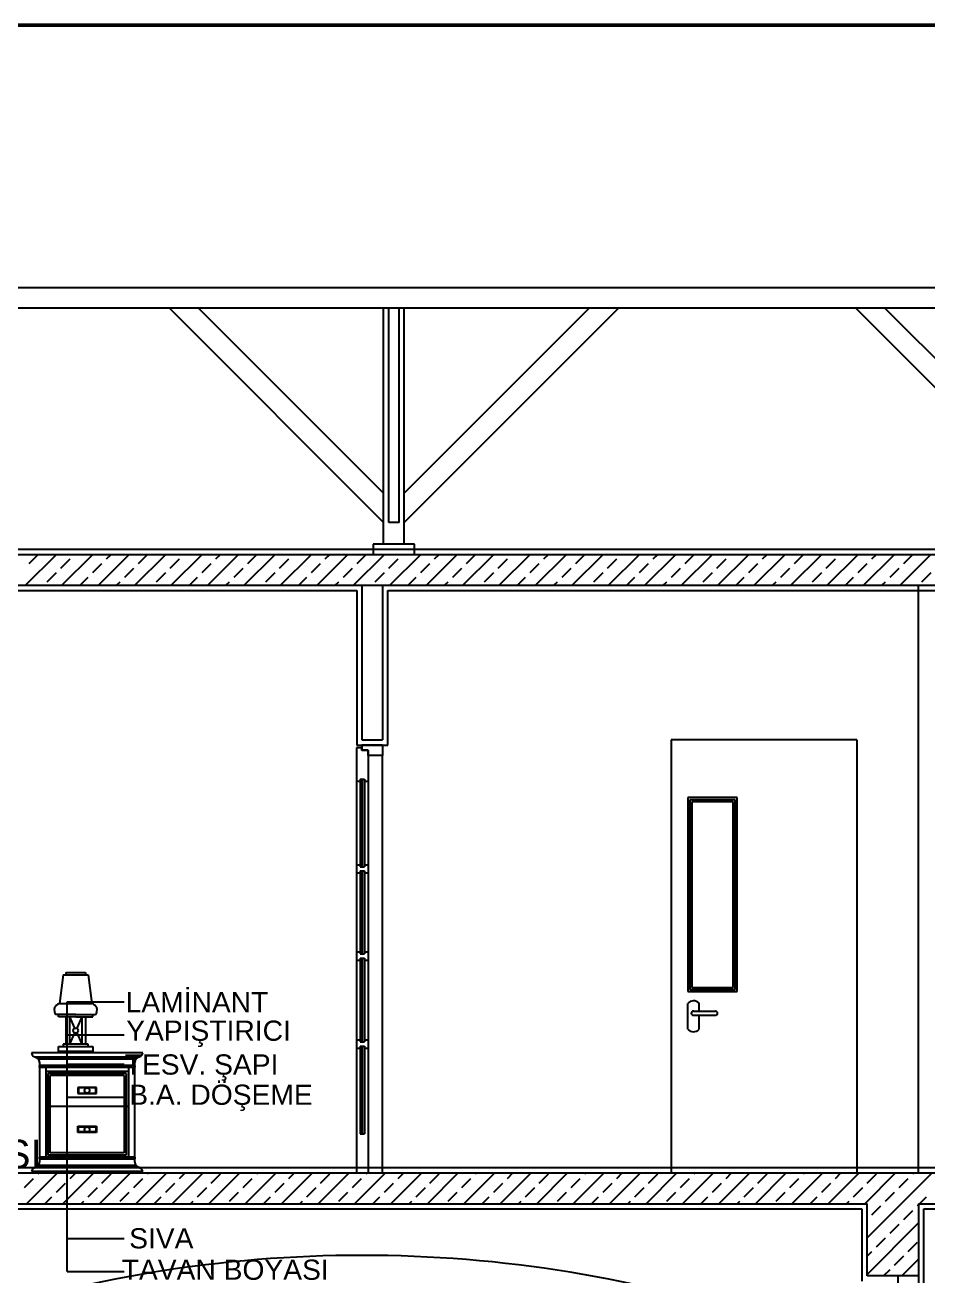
# Model space of a CAD drawing. Extents: x 182769.15 to 182771.38, y 101811.72 to 101812.21.
# Drawn here: x 182770.4458 to 182770.5334, y 101812.0923 to 101812.2136 of the extents above; entities that cross this region are included whole.
import ezdxf

# ---------------------------------------------------------------- set-up
doc = ezdxf.new("R2010")
doc.units = 0
doc.header["$MEASUREMENT"] = 0
for name, color, linetype in [('DENIZLIK', 25, 'Continuous'), ('DUVAR', 7, 'Continuous'), ('ESYA', 1, 'Continuous'), ('iç dikey', 2, 'Continuous'), ('KOLON', 3, 'Continuous'), ('MERTEK', 35, 'Continuous'), ('mobilya isimleri', 3, 'Continuous'), ('SIVA', 1, 'Continuous'), ('TARAMA', 15, 'Continuous'), ('tefriş', 21, 'Continuous'), ('YAZıMAHAL', 4, 'Continuous')]:
    doc.layers.add(name, color=color, linetype=linetype)
doc.layers.add('Standard', color=7, linetype='Continuous', lineweight=25)
doc.styles.add('ARIAL', font='arial.ttf', dxfattribs={"height": 10})

msp = doc.modelspace()

# ---------------------------------------------------------------- linework, layer by layer
at = {"layer": 'DENIZLIK'}
for p, q in [((182770.4805742344, 101812.1653734127), (182770.459765892, 101812.1861817551)), ((182770.4805742344, 101812.1682018398), (182770.4625943191, 101812.1861817551)), ((182770.4805742344, 101812.1632767551), (182770.4805742344, 101812.1861817551)), ((182770.4810742344, 101812.1653734127), (182770.4810742344, 101812.1861817551)), ((182770.4820742343, 101812.1653734127), (182770.4820742343, 101812.1861817551)), ((182770.4825742344, 101812.1632767551), (182770.4825742344, 101812.1861817551)), ((182770.4825742344, 101812.1653734127), (182770.5033825767, 101812.1861817551)), ((182770.4825742344, 101812.1682018398), (182770.5005541496, 101812.1861817551)), ((182770.5471690137, 101812.1653734127), (182770.5263606714, 101812.1861817551)), ((182770.5471690137, 101812.1682018398), (182770.5291890985, 101812.1861817551)), ((182770.4820742343, 101812.1653734127), (182770.4810742344, 101812.1653734127)), ((182770.4835742344, 101812.1632767551), (182770.4795742343, 101812.1632767551)), ((182770.4795742343, 101812.1632767551), (182770.4795742343, 101812.1622767551)), ((182770.4835742344, 101812.1622767551), (182770.4835742344, 101812.1632767551)), ((182770.4795742343, 101812.1622767551), (182770.4835742344, 101812.1622767551))]:
    msp.add_line(p, q, dxfattribs=at)
at = {"layer": 'DUVAR'}
for p, q in [((182770.4784782387, 101812.1592767551), (182770.4784782387, 101812.1442767551)), ((182770.4804782387, 101812.1592767551), (182770.4804782387, 101812.1442767551)), ((182770.4784782387, 101812.1442767551), (182770.4804782387, 101812.1442767551)), ((182770.5304782387, 101812.0922767551), (182770.5304782387, 101812.0882767551)), ((182770.5324782387, 101812.0922767551), (182770.5324782387, 101812.0882767551))]:
    msp.add_line(p, q, dxfattribs=at)
at = {"layer": 'DUVAR', "color": 1}
for p, q in [((182770.5324782387, 101812.1022767551), (182770.5324782387, 101812.1592767551)), ((182770.5084782387, 101812.1442767551), (182770.5084782387, 101812.1022767551)), ((182770.5264782387, 101812.1442767551), (182770.5084782387, 101812.1442767551)), ((182770.5084782387, 101812.1442767551), (182770.5084782387, 101812.1022767551)), ((182770.5264782387, 101812.1442767551), (182770.5264782387, 101812.1022767551))]:
    msp.add_line(p, q, dxfattribs=at)
at = {"layer": 'ESYA'}
for p, q in [((182770.5100811826, 101812.1162315812), (182770.5100811826, 101812.1187035763)), ((182770.5111811826, 101812.1179674923), (182770.5111811826, 101812.1187259697)), ((182770.5106311826, 101812.1179674923), (182770.5127711826, 101812.1179674923)), ((182770.5106311826, 101812.1175674923), (182770.5127711826, 101812.1175674923)), ((182770.5111811826, 101812.1162091878), (182770.5111811826, 101812.1175674923))]:
    msp.add_line(p, q, dxfattribs=at)
for centre, radius, start, end in [((182770.5106407941, 101812.1182426425), 0.0007249999999989466, 41.8096678378238, 140.5228183468016), ((182770.5106311826, 101812.1177674923), 0.0002000000000014553, 90, 270), ((182770.5127711826, 101812.1177674923), 0.0002000000000014553, 270, 90), ((182770.5106407941, 101812.116692515), 0.0007249999999989466, 219.4771816531984, 318.1903321621762)]:
    msp.add_arc(centre, radius, start, end, dxfattribs=at)
at = {"layer": 'iç dikey'}
for p, q in [((182770.4498713748, 101812.0927236535), (182770.4498713748, 101812.1188807866)), ((182770.4498713748, 101812.1188807866), (182770.4554145224, 101812.1188807866)), ((182770.4498713748, 101812.1156535675), (182770.4554145224, 101812.1156535675)), ((182770.4498713748, 101812.1128191322), (182770.4554145224, 101812.1128191322)), ((182770.4498713748, 101812.1096206365), (182770.4554145224, 101812.1096206365)), ((182770.4498713748, 101812.0959221492), (182770.4554145224, 101812.0959221492)), ((182770.4498713748, 101812.0927236535), (182770.4554145224, 101812.0927236535))]:
    msp.add_line(p, q, dxfattribs=at)
at = {"layer": 'KOLON'}
for p, q in [((182770.3404782387, 101812.1622767551), (182770.6464782387, 101812.1622767551)), ((182770.3554782387, 101812.1592767551), (182770.6314782387, 101812.1592767551)), ((182770.3504782387, 101812.1022767551), (182770.5944782387, 101812.1022767551)), ((182770.3554782387, 101812.0992767551), (182770.5274782387, 101812.0992767551)), ((182770.5274782387, 101812.0922767551), (182770.5274782387, 101812.0992767551)), ((182770.5324782387, 101812.0992767551), (182770.5324782387, 101812.0922767551)), ((182770.5324782387, 101812.0992767551), (182770.5944782387, 101812.0992767551)), ((182770.5324782387, 101812.0922767551), (182770.5274782387, 101812.0922767551))]:
    msp.add_line(p, q, dxfattribs=at)
at = {"layer": 'MERTEK'}
for p, q in [((182770.4189782387, 101812.1881817551), (182770.5479782387, 101812.1881817551)), ((182770.4192997127, 101812.1861817551), (182770.5476567647, 101812.1861817551))]:
    msp.add_line(p, q, dxfattribs=at)
at = {"layer": 'mobilya isimleri'}
for p, q in [((182770.4527210032, 101812.1105663183), (182770.4509210032, 101812.1105663183)), ((182770.4509210032, 101812.1105663183), (182770.4509210032, 101812.1099663183)), ((182770.4509210032, 101812.1099663183), (182770.4527210032, 101812.1099663183)), ((182770.4526710031, 101812.1105163183), (182770.4509710032, 101812.1105163183)), ((182770.4509710032, 101812.1105163183), (182770.4509710032, 101812.1100163183)), ((182770.4509710032, 101812.1100163183), (182770.4526710031, 101812.1100163183)), ((182770.4526710031, 101812.1100163183), (182770.4526710031, 101812.1105163183)), ((182770.4527210032, 101812.1099663183), (182770.4527210032, 101812.1105663183)), ((182770.4509210032, 101812.10619529), (182770.4509210032, 101812.10679529)), ((182770.4509210032, 101812.10679529), (182770.4527210032, 101812.10679529)), ((182770.4527210032, 101812.10619529), (182770.4509210032, 101812.10619529)), ((182770.4509710032, 101812.10624529), (182770.4509710032, 101812.10674529)), ((182770.4509710032, 101812.10674529), (182770.4526710031, 101812.10674529)), ((182770.4526710031, 101812.10624529), (182770.4509710032, 101812.10624529)), ((182770.4526710031, 101812.10674529), (182770.4526710031, 101812.10624529)), ((182770.4527210032, 101812.10679529), (182770.4527210032, 101812.10619529))]:
    msp.add_line(p, q, dxfattribs=at)
for centre in [(182770.4518075939, 101812.1102663183), (182770.4518075939, 101812.10649529)]:
    msp.add_circle(centre, 0.00025, dxfattribs=at)
at = {"layer": 'SIVA'}
for p, q in [((182770.339992376, 101812.1627767551), (182770.6469782387, 101812.1627767551)), ((182770.3559782387, 101812.1587767551), (182770.4779782387, 101812.1587767551)), ((182770.4779782387, 101812.1587767551), (182770.4779782387, 101812.1437767551)), ((182770.4809782387, 101812.1437767551), (182770.4809782387, 101812.1587767551)), ((182770.4809782387, 101812.1587767551), (182770.6309782387, 101812.1587767551)), ((182770.4779782387, 101812.1437767551), (182770.4809782387, 101812.1437767551)), ((182770.4804782387, 101812.1437767551), (182770.4784782387, 101812.1437767551)), ((182770.4784782387, 101812.1437767551), (182770.4804782387, 101812.1437767551)), ((182770.478482567, 101812.1437767551), (182770.480482567, 101812.1437767551)), ((182770.478482567, 101812.1432767551), (182770.478482567, 101812.1437767551)), ((182770.480482567, 101812.1437767551), (182770.480482567, 101812.1427767551)), ((182770.477962567, 101812.1435267551), (182770.477962567, 101812.1022767551)), ((182770.478462567, 101812.1435267551), (182770.477962567, 101812.1435267551)), ((182770.478462567, 101812.1432567551), (182770.478462567, 101812.1435267551)), ((182770.479062567, 101812.1432567551), (182770.478462567, 101812.1432567551)), ((182770.479082567, 101812.1432767551), (182770.478482567, 101812.1432767551)), ((182770.479062567, 101812.1432567551), (182770.479062567, 101812.1022767551)), ((182770.479082567, 101812.1427767551), (182770.479082567, 101812.1432767551)), ((182770.480482567, 101812.1427767551), (182770.479082567, 101812.1427767551)), ((182770.4804530653, 101812.1427767551), (182770.4804530653, 101812.1022767551)), ((182770.5148782387, 101812.1386767551), (182770.5100782387, 101812.1386767551)), ((182770.5100782387, 101812.1386767551), (182770.5100782387, 101812.1198767551)), ((182770.5146782387, 101812.1384767551), (182770.5102782387, 101812.1384767551)), ((182770.5102782387, 101812.1384767551), (182770.5102782387, 101812.1200767551)), ((182770.5144782387, 101812.1382767551), (182770.5104782387, 101812.1382767551)), ((182770.5104782387, 101812.1382767551), (182770.5104782387, 101812.1202767551)), ((182770.5144782387, 101812.1202767551), (182770.5144782387, 101812.1382767551)), ((182770.5146782387, 101812.1200767551), (182770.5146782387, 101812.1384767551)), ((182770.5148782387, 101812.1198767551), (182770.5148782387, 101812.1386767551)), ((182770.5100782387, 101812.1198767551), (182770.5148782387, 101812.1198767551)), ((182770.5102782387, 101812.1200767551), (182770.5146782387, 101812.1200767551)), ((182770.5104782387, 101812.1202767551), (182770.5144782387, 101812.1202767551)), ((182770.5949782387, 101812.1027767551), (182770.3549782387, 101812.1027767551)), ((182770.477962567, 101812.1022767551), (182770.479062567, 101812.1022767551)), ((182770.479062567, 101812.1022767551), (182770.4804530653, 101812.1022767551)), ((182770.3559782387, 101812.0987767551), (182770.5269782387, 101812.0987767551)), ((182770.5269782387, 101812.0987767551), (182770.5269782387, 101812.0917767551)), ((182770.5329782387, 101812.0877767551), (182770.5329782387, 101812.0987767551)), ((182770.5329782387, 101812.0987767551), (182770.5949782387, 101812.0987767551))]:
    msp.add_line(p, q, dxfattribs=at)
msp.add_arc((182770.4784782387, 101811.9684967938), 0.1257759612670908, 71.45642224342643, 108.5435777565736, dxfattribs=at)
at = {"layer": 'Standard', "color": 4, "linetype": 'ByBlock', "lineweight": 50}
msp.add_line((182770.69933305, 101812.2136319811), (182770.2499405771, 101812.2136319811), dxfattribs=at)
at = {"layer": 'TARAMA'}
for p, q in [((182770.4458315847, 101812.1592767551), (182770.4488315848, 101812.1622767551)), ((182770.4461830895, 101812.1613960268), (182770.4470638178, 101812.1622767551)), ((182770.4492766816, 101812.160954085), (182770.4501605651, 101812.1618379685)), ((182770.4493671187, 101812.1592767551), (182770.4523671187, 101812.1622767551)), ((182770.4529026526, 101812.1592767551), (182770.4559026526, 101812.1622767551)), ((182770.453696099, 101812.1618379685), (182770.4541348856, 101812.1622767551)), ((182770.4564381865, 101812.1592767551), (182770.4594381865, 101812.1622767551)), ((182770.4567896912, 101812.1613960268), (182770.4576704195, 101812.1622767551)), ((182770.4598832834, 101812.160954085), (182770.4607671668, 101812.1618379685)), ((182770.4599737204, 101812.1592767551), (182770.4629737204, 101812.1622767551)), ((182770.4635092543, 101812.1592767551), (182770.4665092543, 101812.1622767551)), ((182770.4643027007, 101812.1618379685), (182770.4647414873, 101812.1622767551)), ((182770.4670447882, 101812.1592767551), (182770.4700447882, 101812.1622767551)), ((182770.4673962929, 101812.1613960268), (182770.4682770212, 101812.1622767551)), ((182770.4704898851, 101812.160954085), (182770.4713737686, 101812.1618379685)), ((182770.4705803221, 101812.1592767551), (182770.4735803221, 101812.1622767551)), ((182770.474115856, 101812.1592767551), (182770.477115856, 101812.1622767551)), ((182770.4749093025, 101812.1618379685), (182770.475348089, 101812.1622767551)), ((182770.4776513899, 101812.1592767551), (182770.4806513899, 101812.1622767551)), ((182770.4780028946, 101812.1613960268), (182770.4788836229, 101812.1622767551)), ((182770.4810964868, 101812.160954085), (182770.4819803703, 101812.1618379685)), ((182770.4811869238, 101812.1592767551), (182770.4841869238, 101812.1622767551)), ((182770.4847224577, 101812.1592767551), (182770.4877224577, 101812.1622767551)), ((182770.4855159042, 101812.1618379685), (182770.4859546908, 101812.1622767551)), ((182770.4882579916, 101812.1592767551), (182770.4912579916, 101812.1622767551)), ((182770.4886094963, 101812.1613960268), (182770.4894902247, 101812.1622767551)), ((182770.4917030885, 101812.160954085), (182770.492586972, 101812.1618379685)), ((182770.4917935255, 101812.1592767551), (182770.4947935255, 101812.1622767551)), ((182770.4953290594, 101812.1592767551), (182770.4983290595, 101812.1622767551)), ((182770.4961225059, 101812.1618379685), (182770.4965612925, 101812.1622767551)), ((182770.4988645933, 101812.1592767551), (182770.5018645934, 101812.1622767551)), ((182770.499216098, 101812.1613960268), (182770.5000968264, 101812.1622767551)), ((182770.5023096902, 101812.160954085), (182770.5031935737, 101812.1618379685)), ((182770.5024001272, 101812.1592767551), (182770.5054001273, 101812.1622767551)), ((182770.5059356611, 101812.1592767551), (182770.5089356612, 101812.1622767551)), ((182770.5067291076, 101812.1618379685), (182770.5071678942, 101812.1622767551)), ((182770.5094711951, 101812.1592767551), (182770.5124711951, 101812.1622767551)), ((182770.5098226998, 101812.1613960268), (182770.5107034281, 101812.1622767551)), ((182770.5129162919, 101812.160954085), (182770.5138001754, 101812.1618379685)), ((182770.513006729, 101812.1592767551), (182770.516006729, 101812.1622767551)), ((182770.5165422629, 101812.1592767551), (182770.5195422629, 101812.1622767551)), ((182770.5173357093, 101812.1618379685), (182770.5177744959, 101812.1622767551)), ((182770.5200777968, 101812.1592767551), (182770.5230777968, 101812.1622767551)), ((182770.5204293015, 101812.1613960268), (182770.5213100298, 101812.1622767551)), ((182770.5235228937, 101812.160954085), (182770.5244067771, 101812.1618379685)), ((182770.5236133307, 101812.1592767551), (182770.5266133307, 101812.1622767551)), ((182770.5271488646, 101812.1592767551), (182770.5301488646, 101812.1622767551)), ((182770.527942311, 101812.1618379685), (182770.5283810976, 101812.1622767551)), ((182770.5306843985, 101812.1592767551), (182770.5336843985, 101812.1622767551)), ((182770.5310359032, 101812.1613960268), (182770.5319166315, 101812.1622767551)), ((182770.4523702738, 101812.1605121433), (182770.4532541573, 101812.1613960268)), ((182770.455463866, 101812.1600702015), (182770.4563477495, 101812.160954085)), ((182770.4629768755, 101812.1605121433), (182770.463860759, 101812.1613960268)), ((182770.4660704677, 101812.1600702015), (182770.4669543512, 101812.160954085)), ((182770.4735834772, 101812.1605121433), (182770.4744673607, 101812.1613960268)), ((182770.4766770694, 101812.1600702015), (182770.4775609529, 101812.160954085)), ((182770.4841900789, 101812.1605121433), (182770.4850739624, 101812.1613960268)), ((182770.4872836711, 101812.1600702015), (182770.4881675546, 101812.160954085)), ((182770.4947966807, 101812.1605121433), (182770.4956805641, 101812.1613960268)), ((182770.4978902728, 101812.1600702015), (182770.4987741563, 101812.160954085)), ((182770.5054032824, 101812.1605121433), (182770.5062871659, 101812.1613960268)), ((182770.5084968746, 101812.1600702015), (182770.509380758, 101812.160954085)), ((182770.5160098841, 101812.1605121433), (182770.5168937676, 101812.1613960268)), ((182770.5191034763, 101812.1600702015), (182770.5199873598, 101812.160954085)), ((182770.5266164858, 101812.1605121433), (182770.5275003693, 101812.1613960268)), ((182770.529710078, 101812.1600702015), (182770.5305939615, 101812.160954085)), ((182770.4479508564, 101812.1596282598), (182770.4488347399, 101812.1605121433)), ((182770.4511348856, 101812.1592767551), (182770.4519283321, 101812.1600702015)), ((182770.4546704195, 101812.1592767551), (182770.4550219242, 101812.1596282598)), ((182770.4585574581, 101812.1596282598), (182770.4594413416, 101812.1605121433)), ((182770.4617414873, 101812.1592767551), (182770.4625349338, 101812.1600702015)), ((182770.4652770212, 101812.1592767551), (182770.4656285259, 101812.1596282598)), ((182770.4691640598, 101812.1596282598), (182770.4700479433, 101812.1605121433)), ((182770.472348089, 101812.1592767551), (182770.4731415355, 101812.1600702015)), ((182770.4758836229, 101812.1592767551), (182770.4762351277, 101812.1596282598)), ((182770.4797706616, 101812.1596282598), (182770.480654545, 101812.1605121433)), ((182770.4829546908, 101812.1592767551), (182770.4837481372, 101812.1600702015)), ((182770.4864902247, 101812.1592767551), (182770.4868417294, 101812.1596282598)), ((182770.4903772633, 101812.1596282598), (182770.4912611468, 101812.1605121433)), ((182770.4935612925, 101812.1592767551), (182770.4943547389, 101812.1600702015)), ((182770.4970968264, 101812.1592767551), (182770.4974483311, 101812.1596282598)), ((182770.500983865, 101812.1596282598), (182770.5018677485, 101812.1605121433)), ((182770.5041678942, 101812.1592767551), (182770.5049613407, 101812.1600702015)), ((182770.5077034281, 101812.1592767551), (182770.5080549328, 101812.1596282598)), ((182770.5115904667, 101812.1596282598), (182770.5124743502, 101812.1605121433)), ((182770.5147744959, 101812.1592767551), (182770.5155679424, 101812.1600702015)), ((182770.5183100298, 101812.1592767551), (182770.5186615345, 101812.1596282598)), ((182770.5221970684, 101812.1596282598), (182770.5230809519, 101812.1605121433)), ((182770.5253810976, 101812.1592767551), (182770.5261745441, 101812.1600702015)), ((182770.5289166315, 101812.1592767551), (182770.5292681362, 101812.1596282598)), ((182770.5328036702, 101812.1596282598), (182770.5336875536, 101812.1605121433)), ((182770.477962567, 101812.1402767551), (182770.478312567, 101812.1402767551)), ((182770.478312567, 101812.1404767551), (182770.478312567, 101812.1319767551)), ((182770.478312567, 101812.1404767551), (182770.478712567, 101812.1404767551)), ((182770.478512567, 101812.1404767551), (182770.478512567, 101812.1319767551)), ((182770.478712567, 101812.1404767551), (182770.478712567, 101812.1319767551)), ((182770.478712567, 101812.1402767551), (182770.479062567, 101812.1402767551)), ((182770.477962567, 101812.1321767551), (182770.478312567, 101812.1321767551)), ((182770.478312567, 101812.1319767551), (182770.478712567, 101812.1319767551)), ((182770.478312567, 101812.1315767551), (182770.478312567, 101812.1235164948)), ((182770.478312567, 101812.1315767551), (182770.478712567, 101812.1315767551)), ((182770.478512567, 101812.1315767551), (182770.478512567, 101812.1235164948)), ((182770.478712567, 101812.1321767551), (182770.479062567, 101812.1321767551)), ((182770.478712567, 101812.1315767551), (182770.478712567, 101812.1235164948)), ((182770.477962567, 101812.1313767551), (182770.478312567, 101812.1313767551)), ((182770.478712567, 101812.1313767551), (182770.479062567, 101812.1313767551)), ((182770.477962567, 101812.1237164948), (182770.478312567, 101812.1237164948)), ((182770.477962567, 101812.1229164948), (182770.478312567, 101812.1229164948)), ((182770.478312567, 101812.1235164948), (182770.478712567, 101812.1235164948)), ((182770.478312567, 101812.1231164948), (182770.478312567, 101812.1149767551)), ((182770.478312567, 101812.1231164948), (182770.478712567, 101812.1231164948)), ((182770.478512567, 101812.1231164948), (182770.478512567, 101812.1149767551)), ((182770.478712567, 101812.1237164948), (182770.479062567, 101812.1237164948)), ((182770.478712567, 101812.1231164948), (182770.478712567, 101812.1149767551)), ((182770.478712567, 101812.1229164948), (182770.479062567, 101812.1229164948)), ((182770.477962567, 101812.1151767551), (182770.478312567, 101812.1151767551)), ((182770.478312567, 101812.1149767551), (182770.478712567, 101812.1149767551)), ((182770.478312567, 101812.1145767551), (182770.478712567, 101812.1145767551)), ((182770.478312567, 101812.1145767551), (182770.478312567, 101812.1060767551)), ((182770.478512567, 101812.1145767551), (182770.478512567, 101812.1060767551)), ((182770.478712567, 101812.1151767551), (182770.479062567, 101812.1151767551)), ((182770.478712567, 101812.1145767551), (182770.478712567, 101812.1060767551)), ((182770.477962567, 101812.1143767551), (182770.478312567, 101812.1143767551)), ((182770.478712567, 101812.1143767551), (182770.479062567, 101812.1143767551)), ((182770.478312567, 101812.1060767551), (182770.478712567, 101812.1060767551)), ((182770.4459356611, 101812.0992767551), (182770.4489356611, 101812.1022767551)), ((182770.4470669729, 101812.1021758338), (182770.4471678942, 101812.1022767551)), ((182770.4494711951, 101812.0992767551), (182770.4524711951, 101812.1022767551)), ((182770.4501605651, 101812.1017338921), (182770.4507034281, 101812.1022767551)), ((182770.453006729, 101812.0992767551), (182770.456006729, 101812.1022767551)), ((182770.4565422629, 101812.0992767551), (182770.4595422629, 101812.1022767551)), ((182770.4576735747, 101812.1021758338), (182770.4577744959, 101812.1022767551)), ((182770.4600777968, 101812.0992767551), (182770.4630777968, 101812.1022767551)), ((182770.4607671668, 101812.1017338921), (182770.4613100298, 101812.1022767551)), ((182770.4636133307, 101812.0992767551), (182770.4666133307, 101812.1022767551)), ((182770.4671488646, 101812.0992767551), (182770.4701488646, 101812.1022767551)), ((182770.4682801764, 101812.1021758338), (182770.4683810976, 101812.1022767551)), ((182770.4706843985, 101812.0992767551), (182770.4736843985, 101812.1022767551)), ((182770.4713737686, 101812.1017338921), (182770.4719166315, 101812.1022767551)), ((182770.4742199324, 101812.0992767551), (182770.4772199324, 101812.1022767551)), ((182770.4777554663, 101812.0992767551), (182770.4807554663, 101812.1022767551)), ((182770.4788867781, 101812.1021758338), (182770.4789876993, 101812.1022767551)), ((182770.4812910002, 101812.0992767551), (182770.4842910002, 101812.1022767551)), ((182770.4819803703, 101812.1017338921), (182770.4825232333, 101812.1022767551)), ((182770.4848265341, 101812.0992767551), (182770.4878265341, 101812.1022767551)), ((182770.488362068, 101812.0992767551), (182770.491362068, 101812.1022767551)), ((182770.4894933798, 101812.1021758338), (182770.4895943011, 101812.1022767551)), ((182770.4918976019, 101812.0992767551), (182770.4948976019, 101812.1022767551)), ((182770.492586972, 101812.1017338921), (182770.493129835, 101812.1022767551)), ((182770.4954331358, 101812.0992767551), (182770.4984331358, 101812.1022767551)), ((182770.4989686697, 101812.0992767551), (182770.5019686697, 101812.1022767551)), ((182770.5000999815, 101812.1021758338), (182770.5002009028, 101812.1022767551)), ((182770.5025042036, 101812.0992767551), (182770.5055042036, 101812.1022767551)), ((182770.5031935737, 101812.1017338921), (182770.5037364367, 101812.1022767551)), ((182770.5060397375, 101812.0992767551), (182770.5090397375, 101812.1022767551)), ((182770.5095752715, 101812.0992767551), (182770.5125752715, 101812.1022767551)), ((182770.5107065832, 101812.1021758338), (182770.5108075045, 101812.1022767551)), ((182770.5131108054, 101812.0992767551), (182770.5161108054, 101812.1022767551)), ((182770.5138001754, 101812.1017338921), (182770.5143430384, 101812.1022767551)), ((182770.5166463393, 101812.0992767551), (182770.5196463393, 101812.1022767551)), ((182770.5201818732, 101812.0992767551), (182770.5231818732, 101812.1022767551)), ((182770.521313185, 101812.1021758338), (182770.5214141062, 101812.1022767551)), ((182770.5237174071, 101812.0992767551), (182770.5267174071, 101812.1022767551)), ((182770.5244067771, 101812.1017338921), (182770.5249496401, 101812.1022767551)), ((182770.527252941, 101812.0992767551), (182770.530252941, 101812.1022767551)), ((182770.5274782387, 101812.0959665189), (182770.5337884749, 101812.1022767551)), ((182770.5319197867, 101812.1021758338), (182770.5320207079, 101812.1022767551)), ((182770.4457411477, 101812.1008500086), (182770.4466250312, 101812.1017338921)), ((182770.4488347399, 101812.1004080669), (182770.4497186234, 101812.1012919504)), ((182770.4532541573, 101812.1012919504), (182770.4541380407, 101812.1021758338)), ((182770.4563477495, 101812.1008500086), (182770.4572316329, 101812.1017338921)), ((182770.4594413416, 101812.1004080669), (182770.4603252251, 101812.1012919504)), ((182770.463860759, 101812.1012919504), (182770.4647446425, 101812.1021758338)), ((182770.4669543512, 101812.1008500086), (182770.4678382346, 101812.1017338921)), ((182770.4700479433, 101812.1004080669), (182770.4709318268, 101812.1012919504)), ((182770.4744673607, 101812.1012919504), (182770.4753512442, 101812.1021758338)), ((182770.4775609529, 101812.1008500086), (182770.4784448364, 101812.1017338921)), ((182770.480654545, 101812.1004080669), (182770.4815384285, 101812.1012919504)), ((182770.4850739624, 101812.1012919504), (182770.4859578459, 101812.1021758338)), ((182770.4881675546, 101812.1008500086), (182770.4890514381, 101812.1017338921)), ((182770.4912611468, 101812.1004080669), (182770.4921450302, 101812.1012919504)), ((182770.4956805641, 101812.1012919504), (182770.4965644476, 101812.1021758338)), ((182770.4987741563, 101812.1008500086), (182770.4996580398, 101812.1017338921)), ((182770.5018677485, 101812.1004080669), (182770.502751632, 101812.1012919504)), ((182770.5062871659, 101812.1012919504), (182770.5071710493, 101812.1021758338)), ((182770.509380758, 101812.1008500086), (182770.5102646415, 101812.1017338921)), ((182770.5124743502, 101812.1004080669), (182770.5133582337, 101812.1012919504)), ((182770.5168937676, 101812.1012919504), (182770.5177776511, 101812.1021758338)), ((182770.5199873598, 101812.1008500086), (182770.5208712432, 101812.1017338921)), ((182770.5230809519, 101812.1004080669), (182770.5239648354, 101812.1012919504)), ((182770.5275003693, 101812.1012919504), (182770.5283842528, 101812.1021758338)), ((182770.5305939615, 101812.1008500086), (182770.531477845, 101812.1017338921)), ((182770.4477034281, 101812.0992767551), (182770.4483927982, 101812.0999661251)), ((182770.4519283321, 101812.0999661251), (182770.4528122155, 101812.1008500086)), ((182770.4550219242, 101812.0995241834), (182770.4559058077, 101812.1004080669)), ((182770.4583100298, 101812.0992767551), (182770.4589993999, 101812.0999661251)), ((182770.4625349338, 101812.0999661251), (182770.4634188173, 101812.1008500086)), ((182770.4656285259, 101812.0995241834), (182770.4665124094, 101812.1004080669)), ((182770.4689166315, 101812.0992767551), (182770.4696060016, 101812.0999661251)), ((182770.4731415355, 101812.0999661251), (182770.474025419, 101812.1008500086)), ((182770.4762351277, 101812.0995241834), (182770.4771190111, 101812.1004080669)), ((182770.4795232333, 101812.0992767551), (182770.4802126033, 101812.0999661251)), ((182770.4837481372, 101812.0999661251), (182770.4846320207, 101812.1008500086)), ((182770.4868417294, 101812.0995241834), (182770.4877256129, 101812.1004080669)), ((182770.490129835, 101812.0992767551), (182770.490819205, 101812.0999661251)), ((182770.4943547389, 101812.0999661251), (182770.4952386224, 101812.1008500086)), ((182770.4974483311, 101812.0995241834), (182770.4983322146, 101812.1004080669)), ((182770.5007364367, 101812.0992767551), (182770.5014258068, 101812.0999661251)), ((182770.5049613407, 101812.0999661251), (182770.5058452241, 101812.1008500086)), ((182770.5080549328, 101812.0995241834), (182770.5089388163, 101812.1004080669)), ((182770.5113430384, 101812.0992767551), (182770.5120324085, 101812.0999661251)), ((182770.5155679424, 101812.0999661251), (182770.5164518259, 101812.1008500086)), ((182770.5186615345, 101812.0995241834), (182770.519545418, 101812.1004080669)), ((182770.5219496401, 101812.0992767551), (182770.5226390102, 101812.0999661251)), ((182770.5261745441, 101812.0999661251), (182770.5270584276, 101812.1008500086)), ((182770.5292681362, 101812.0995241834), (182770.5301520197, 101812.1004080669)), ((182770.5325562418, 101812.0992767551), (182770.5332456119, 101812.0999661251)), ((182770.451238962, 101812.0992767551), (182770.4514863903, 101812.0995241834)), ((182770.4618455637, 101812.0992767551), (182770.462092992, 101812.0995241834)), ((182770.4724521654, 101812.0992767551), (182770.4726995938, 101812.0995241834)), ((182770.4830587672, 101812.0992767551), (182770.4833061955, 101812.0995241834)), ((182770.4936653689, 101812.0992767551), (182770.4939127972, 101812.0995241834)), ((182770.5042719706, 101812.0992767551), (182770.5045193989, 101812.0995241834)), ((182770.5148785723, 101812.0992767551), (182770.5151260006, 101812.0995241834)), ((182770.525485174, 101812.0992767551), (182770.5257326023, 101812.0995241834)), ((182770.527942311, 101812.0981983582), (182770.5288261945, 101812.0990822417)), ((182770.5310359032, 101812.0977564164), (182770.5319197867, 101812.0986402999)), ((182770.5323617284, 101812.0990822417), (182770.5324782387, 101812.0991987519)), ((182770.5274782387, 101812.0977342858), (182770.5275003693, 101812.0977564164)), ((182770.5274782387, 101812.092430985), (182770.5324782387, 101812.097430985)), ((182770.529710078, 101812.0964305912), (182770.5305939615, 101812.0973144747)), ((182770.5283842528, 101812.095104766), (182770.5292681362, 101812.0959886495)), ((182770.531477845, 101812.0946628243), (182770.5323617284, 101812.0955467078)), ((182770.5274782387, 101812.0941987519), (182770.527942311, 101812.0946628243)), ((182770.5301520197, 101812.0933369991), (182770.5310359032, 101812.0942208825)), ((182770.5308595427, 101812.0922767551), (182770.5324782387, 101812.0938954511)), ((182770.5290917758, 101812.0922767551), (182770.529710078, 101812.0928950573))]:
    msp.add_line(p, q, dxfattribs=at)
at = {"layer": 'tefriş', "color": 8}
for p, q in [((182770.4497409893, 101812.1217232381), (182770.4516609893, 101812.1217232381)), ((182770.4497409893, 101812.1217232381), (182770.4497409893, 101812.1214832381)), ((182770.4516609893, 101812.1217232381), (182770.4516609893, 101812.1214832381)), ((182770.4495009893, 101812.1214832381), (182770.449137903, 101812.1187139792)), ((182770.4495009893, 101812.1214832381), (182770.4519009893, 101812.1214832381)), ((182770.4519009893, 101812.1214832381), (182770.4522640756, 101812.1187139792)), ((182770.449137903, 101812.1187139792), (182770.4522640756, 101812.1187139792)), ((182770.4507009893, 101812.1176432381), (182770.4487809893, 101812.1176432381)), ((182770.4490209893, 101812.1174032381), (182770.4490209893, 101812.1176432381)), ((182770.4507009893, 101812.1174032381), (182770.4490209893, 101812.1174032381)), ((182770.4497409893, 101812.1174032381), (182770.4497409893, 101812.1147632381)), ((182770.4501009893, 101812.1174032381), (182770.4501009893, 101812.1147632381)), ((182770.4501009893, 101812.1174032381), (182770.4506016766, 101812.116301726)), ((182770.4507009893, 101812.1176432381), (182770.4526209893, 101812.1176432381)), ((182770.4507009893, 101812.1174032381), (182770.4523809893, 101812.1174032381)), ((182770.4513009893, 101812.1174032381), (182770.450800302, 101812.116301726)), ((182770.4513009893, 101812.1174032381), (182770.4513009893, 101812.1147632381)), ((182770.4516609893, 101812.1174032381), (182770.4516609893, 101812.1147632381)), ((182770.4523809893, 101812.1174032381), (182770.4523809893, 101812.1176432381)), ((182770.4506016766, 101812.1158647501), (182770.4501009893, 101812.1147632381)), ((182770.450800302, 101812.1158647501), (182770.4513009893, 101812.1147632381)), ((182770.4490209893, 101812.1145232381), (182770.4523809893, 101812.1145232381)), ((182770.4490209893, 101812.1140432381), (182770.4490209893, 101812.1145232381)), ((182770.4519009893, 101812.1147632381), (182770.4495009893, 101812.1147632381)), ((182770.4495009893, 101812.1147632381), (182770.4495009893, 101812.1145232381)), ((182770.4495009893, 101812.1145232381), (182770.4519009893, 101812.1145232381)), ((182770.4519009893, 101812.1145232381), (182770.4519009893, 101812.1147632381)), ((182770.4523809893, 101812.1145232381), (182770.4523809893, 101812.1140432381)), ((182770.4567900973, 101812.1135076888), (182770.4468016405, 101812.1135076888)), ((182770.4565626186, 101812.1133076889), (182770.4470525693, 101812.1133076889)), ((182770.4523809893, 101812.1140432381), (182770.4490209893, 101812.1140432381)), ((182770.4556135474, 101812.1119076888), (182770.4480016405, 101812.1119076888)), ((182770.4480016405, 101812.1119076888), (182770.4480016405, 101812.1040076888)), ((182770.4554135474, 101812.1117076888), (182770.4482016405, 101812.1117076888)), ((182770.4482016405, 101812.1117076888), (182770.4482016405, 101812.1042076888)), ((182770.4554135474, 101812.1117076888), (182770.4554135474, 101812.1042076888)), ((182770.4556135474, 101812.1119076888), (182770.4556135474, 101812.1040076888)), ((182770.4558135474, 101812.1087076889), (182770.4478016405, 101812.1087076889)), ((182770.4556135474, 101812.1040076888), (182770.4480016405, 101812.1040076888)), ((182770.4554135474, 101812.1042076888), (182770.4482016405, 101812.1042076888)), ((182770.4567900973, 101812.1028076888), (182770.4468016405, 101812.1028076888)), ((182770.4565626186, 101812.1030076888), (182770.4470525693, 101812.1030076888))]:
    msp.add_line(p, q, dxfattribs=at)
at = {"layer": 'tefriş'}
for p, q in [((182770.4572016405, 101812.1139076889), (182770.4464016405, 101812.1139076889)), ((182770.45638427, 101812.1127076889), (182770.4472016405, 101812.1127076889)), ((182770.4564135474, 101812.1125076888), (182770.4472016405, 101812.1125076888)), ((182770.4472016405, 101812.1125076888), (182770.4472016405, 101812.1038076889)), ((182770.4478016405, 101812.1125076888), (182770.4478016405, 101812.1038076889)), ((182770.4558135474, 101812.1121076889), (182770.4478016405, 101812.1121076889)), ((182770.4558135474, 101812.1125076888), (182770.4558135474, 101812.1038076889)), ((182770.4564135474, 101812.1125076888), (182770.4564135474, 101812.1038076889)), ((182770.4564135474, 101812.1125076888), (182770.4564135474, 101812.1038076889)), ((182770.4564135474, 101812.1125076888), (182770.4564135474, 101812.1038076889)), ((182770.4564135474, 101812.1038076889), (182770.4472016405, 101812.1038076889)), ((182770.4472016405, 101812.1038076889), (182770.4564135474, 101812.1038076889)), ((182770.45638427, 101812.1036076888), (182770.4472016405, 101812.1036076888)), ((182770.4558135474, 101812.1038076889), (182770.4478016405, 101812.1038076889)), ((182770.4558135474, 101812.1038076889), (182770.4478016405, 101812.1038076889)), ((182770.4572016405, 101812.1024076888), (182770.4464016405, 101812.1024076888)), ((182770.4572016405, 101812.1023076889), (182770.4464016405, 101812.1023076889))]:
    msp.add_line(p, q, dxfattribs=at)
at = {"layer": 'tefriş', "color": 8}
msp.add_circle((182770.4507009893, 101812.1160832381), 0.00024, dxfattribs=at)
for centre, radius, start, end in [((182770.4492789799, 101812.1180720974), 0.0006572023887894967, 102.3957488514549, 220.7343516950695), ((182770.4521229987, 101812.1180720974), 0.0006572023887894907, 319.2656483049306, 77.60425114854507)]:
    msp.add_arc(centre, radius, start, end, dxfattribs=at)
at = {"layer": 'tefriş'}
for centre, radius, start, end in [((182770.4468736755, 101812.1139693856), 0.0004642460290651602, 187.6370121298052, 276.007200522386), ((182770.4465125223, 101812.1128475938), 0.0007094632774835716, 348.6268274810304, 65.95106214306848), ((182770.4571026655, 101812.1128475938), 0.0007094632774835384, 114.0489378569315, 191.3731725189696), ((182770.4567415123, 101812.1139693856), 0.0004642460290650876, 263.9927994776141, 352.3629878701947), ((182770.4472480655, 101812.1126031966), 0.0001058899498264341, 80.68058422345739, 244.4159066363981), ((182770.4563671224, 101812.1126031966), 0.0001058899498262379, 295.5840933636019, 99.31941577654261), ((182770.4465125223, 101812.1034677839), 0.0007094632774835384, 294.0489378569315, 11.37317251896963), ((182770.4472480655, 101812.1037121811), 0.0001058899498264412, 115.5840933636019, 279.3194157765427), ((182770.4563671224, 101812.1037121811), 0.0001058899498262546, 260.6805842234574, 64.41590663639809), ((182770.4571026655, 101812.1034677839), 0.0007094632774835716, 168.6268274810303, 245.9510621430685), ((182770.4468736755, 101812.1023459921), 0.0004642460290650876, 83.99279947761406, 172.3629878701948), ((182770.4567415123, 101812.1023459921), 0.0004642460290651844, 7.63701212980521, 96.00720052238596)]:
    msp.add_arc(centre, radius, start, end, dxfattribs=at)

# ---------------------------------------------------------------- texts
at = {"layer": 'YAZıMAHAL', "style": 'ARIAL'}
for s, height, p in [('LAMİNANT', 0.00196, (182770.4555525324, 101812.1178518345)), ('YAPIŞTIRICI', 0.00196, (182770.4556037719, 101812.1150925553)), ('TESV. ŞAPI', 0.00196, (182770.4554614956, 101812.1118109274)), ('B.A. DÖŞEME', 0.00196, (182770.4558972607, 101812.1088791332)), ('EBEVEYN Y. ODASI', 0.0028, (182770.4108876497, 101812.102702676)), ('SIVA', 0.00196, (182770.4558910996, 101812.0949490867)), ('TAVAN BOYASI', 0.00196, (182770.4551689647, 101812.0919039374))]:
    msp.add_text(s, height=height, dxfattribs=at).set_placement(p)

doc.saveas('drawing.dxf')
